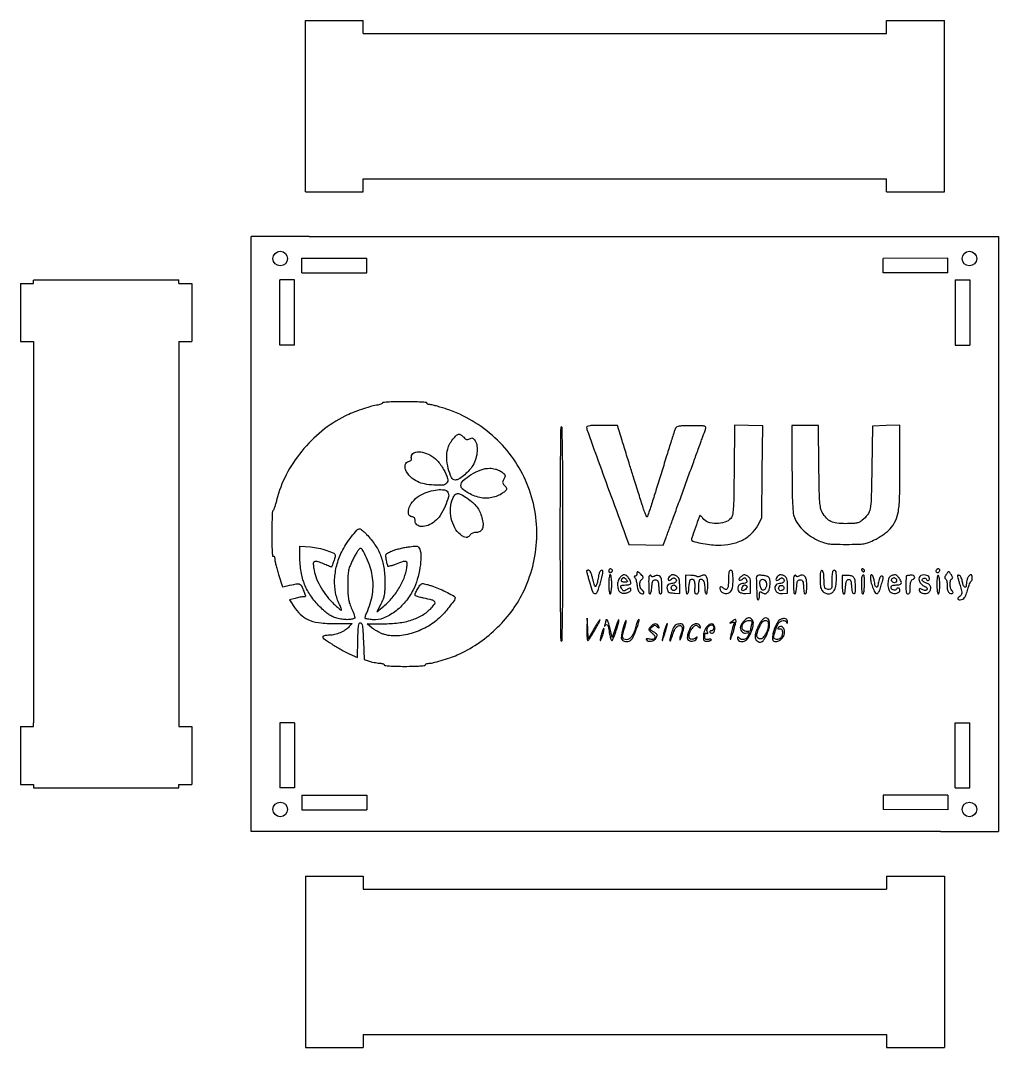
# Model space of a CAD drawing. Header units: millimetres. Extents: x 35 to 608, y -27 to 151.
# Drawn here: x 324.3 to 459.1, y -26.5 to 115 of the extents above; entities that cross this region are included whole.
import ezdxf

# ---------------------------------------------------------------- set-up
doc = ezdxf.new("R2010")
doc.units = ezdxf.units.MM
doc.header["$MEASUREMENT"] = 0

msp = doc.modelspace()

# ---------------------------------------------------------------- linework, layer by layer
for p, q in [((363.52, 91.39), (363.52, 114.99)), ((363.52, 114.99), (371.48, 114.99)), ((371.48, 113.19), (371.48, 114.99)), ((443.65, 113.19), (443.65, 114.99)), ((443.65, 114.99), (451.6, 114.99)), ((451.6, 91.39), (451.6, 114.99)), ((371.48, 113.19), (443.65, 113.19)), ((371.48, 93.19), (443.65, 93.19)), ((371.48, 91.39), (371.48, 93.19)), ((443.65, 91.39), (443.65, 93.19)), ((363.52, 91.39), (371.48, 91.39)), ((443.65, 91.39), (451.6, 91.39)), ((364.06, 85.24), (356.06, 85.24)), ((451.06, 85.24), (459.06, 85.24)), ((363.02, 80.24), (363.02, 82.24)), ((371.98, 80.24), (371.98, 82.24)), ((452.1, 82.23), (443.15, 82.21)), ((443.15, 80.24), (443.15, 82.21)), ((452.1, 80.24), (452.1, 82.23)), ((452.1, 80.24), (443.15, 80.24)), ((324.26, 78.74), (324.26, 70.78)), ((324.26, 78.74), (326.06, 78.74)), ((326.06, 79.24), (346.06, 79.24)), ((326.06, 78.74), (326.06, 79.23)), ((346.06, 78.74), (346.06, 79.24)), ((346.06, 78.74), (347.86, 78.74)), ((347.86, 78.74), (347.86, 70.78)), ((362.02, 79.24), (360.02, 79.24)), ((453.1, 79.24), (455.1, 79.24)), ((324.26, 70.78), (326.06, 70.78)), ((326.06, 70.78), (326.06, 70.28)), ((346.06, 70.78), (347.86, 70.78)), ((346.06, 70.78), (346.06, 70.28)), ((326.06, 70.28), (326.06, 18.2)), ((346.06, 70.28), (346.06, 18.2)), ((362.02, 70.28), (360.02, 70.28)), ((453.1, 70.28), (455.1, 70.28)), ((324.26, 17.7), (324.26, 9.74)), ((324.26, 17.7), (326.06, 17.7)), ((326.06, 17.7), (326.06, 18.2)), ((346.06, 18.2), (346.06, 17.7)), ((346.06, 17.7), (347.86, 17.7)), ((347.86, 17.7), (347.86, 9.74)), ((362.02, 18.2), (360.02, 18.2)), ((453.1, 18.2), (455.1, 18.2)), ((324.26, 9.74), (326.06, 9.74)), ((326.06, 9.74), (326.06, 9.24)), ((326.06, 9.24), (346.06, 9.24)), ((346.06, 9.74), (347.86, 9.74)), ((346.06, 9.24), (346.06, 9.74)), ((362.02, 9.24), (360.02, 9.24)), ((453.1, 9.24), (455.1, 9.24)), ((363.02, 8.24), (363.02, 6.24)), ((371.98, 8.24), (371.98, 6.24)), ((443.15, 8.24), (443.15, 6.26)), ((452.1, 8.24), (443.15, 8.24)), ((452.1, 8.24), (452.1, 6.24)), ((452.1, 6.24), (443.15, 6.26)), ((364.06, 3.24), (356.06, 3.24)), ((451.06, 3.24), (459.06, 3.24)), ((363.52, -2.92), (363.52, -26.52)), ((363.52, -2.92), (371.48, -2.92)), ((371.48, -2.92), (371.48, -4.72)), ((443.65, -2.92), (443.65, -4.72)), ((443.65, -2.92), (451.6, -2.92)), ((451.6, -2.92), (451.6, -26.52)), ((371.48, -4.72), (443.65, -4.72)), ((371.48, -24.72), (443.65, -24.72)), ((371.48, -24.72), (371.48, -26.52)), ((443.65, -24.72), (443.65, -26.52)), ((363.52, -26.52), (371.48, -26.52)), ((443.65, -26.52), (451.6, -26.52))]:
    msp.add_line(p, q)
for points in [[(356.06, 3.24), (356.06, 85.24)], [(364.06, 85.24), (451.06, 85.24)], [(459.06, 85.24), (459.06, 3.24)], [(363.02, 82.24), (371.98, 82.24)], [(363.02, 80.24), (371.98, 80.24)], [(360.02, 70.28), (360.02, 79.24)], [(362.02, 70.28), (362.02, 79.24)], [(453.1, 79.24), (453.1, 70.28)], [(455.1, 79.24), (455.1, 70.28)], [(360.02, 18.2), (360.02, 9.24)], [(362.02, 18.2), (362.02, 9.24)], [(453.1, 9.24), (453.1, 18.2)], [(455.1, 9.24), (455.1, 18.2)], [(363.02, 8.24), (371.98, 8.24)], [(363.02, 6.24), (371.98, 6.24)], [(451.06, 3.24), (364.06, 3.24)]]:
    msp.add_lwpolyline(points)
for points in [[(374.17, 62.29, -0.279376), (374.13, 62.21, -0.030599), (373.93, 62.13, -0.030351), (373.66, 62.05, -0.019699), (373.35, 61.98, 0.029724), (372.42, 61.78, 0.013552), (371.24, 61.4, 0.013455), (370.02, 60.95, 0.019545), (368.98, 60.48, 0.055258), (365.78, 58.41, 0.050675), (363.02, 55.64, 0.05106), (360.88, 52.4, 0.058157), (359.56, 48.92, -0.008344), (359.41, 48.37, -0.012494), (359.26, 47.89, -0.007451), (359.12, 47.51, -0.200629), (359.05, 47.43, 0.28103), (358.98, 47.34, 0.002328), (358.94, 46.45, 0.007315), (358.9, 45.42, 0.004537), (358.89, 44.21, 0.004378), (358.9, 42.84, 0.012424), (358.94, 41.89, 0.009849), (359, 41.23, 0.552085), (359.1, 41.18, -0.230221), (359.17, 41.19, -0.173499), (359.24, 41.13, -0.092597), (359.29, 41.01, -0.041197), (359.3, 40.84, 0.053702), (359.33, 40.56, 0.007731), (359.46, 40, 0.008698), (359.63, 39.35, 0.007337), (359.84, 38.66), (360.38, 36.96), (361.01, 37.1, -0.00544), (362.27, 37.35, -0.096695), (362.68, 37.35, -0.212764), (362.93, 37.17, -0.041775), (363.17, 36.67, 0.001033), (363.29, 36.35, 0.001309), (363.41, 36.07, 0.001028), (363.5, 35.83, 0.010695), (363.54, 35.73, -0.257317), (363.54, 35.67, -0.130532), (363.48, 35.62, -0.076733), (363.38, 35.59, -0.039666), (363.24, 35.58, 0.035225), (363.04, 35.56, 0.01039), (362.75, 35.51, 0.010375), (362.42, 35.44, 0.010988), (362.1, 35.36), (361.34, 35.15), (362.14, 33.97, 0.070585), (363.07, 32.95, 0.087205), (364.18, 32.31, 0.065076), (365.7, 31.98, 0.023147), (367.92, 31.89), (369.96, 31.91), (369.57, 31.48, -0.062677), (369.03, 31.02, -0.042089), (368.32, 30.63, -0.042066), (367.56, 30.37, -0.062271), (366.86, 30.28, 0.019201), (366.54, 30.27, 0.026067), (366.25, 30.23, 0.024958), (366.03, 30.18, 0.186201), (365.94, 30.11, 0.398088), (365.99, 29.87, 0.007108), (367.17, 29.08, 0.015947), (368.44, 28.3, 0.025091), (369.58, 27.73), (370.7, 27.24), (370.75, 29.62, -0.004417), (370.8, 30.9, -0.02729), (370.86, 31.55, -0.060055), (370.96, 31.9, -0.303882), (371.12, 32.01, -0.308982), (371.28, 31.9, -0.053317), (371.38, 31.52, -0.025522), (371.46, 30.82, -0.004222), (371.52, 29.47), (371.63, 26.93), (372.44, 26.69, 0.01464), (372.79, 26.59, 0.011544), (373.18, 26.51, 0.011712), (373.54, 26.45, 0.028145), (373.82, 26.43, -0.034509), (374.03, 26.4, -0.051874), (374.21, 26.35, -0.066698), (374.34, 26.29, -0.237091), (374.38, 26.21, 0.385003), (374.46, 26.12, 0.007361), (375.14, 26.06, 0.01242), (376.04, 26.01, 0.005407), (377.23, 26, 0.005407), (378.42, 26.01, 0.01242), (379.32, 26.06, 0.007361), (380, 26.12, 0.385003), (380.08, 26.21, -0.173966), (380.11, 26.28, -0.093354), (380.19, 26.35, -0.073647), (380.31, 26.39, -0.053911), (380.44, 26.41, 0.059153), (381.09, 26.49, 0.011758), (382.22, 26.79, 0.013101), (383.42, 27.17, 0.019363), (384.46, 27.58, 0.043916), (387.23, 29.1, 0.04202), (389.74, 31.1, 0.042284), (391.87, 33.48, 0.045821), (393.5, 36.12, 0.10619), (395.42, 43.62, 0.10853), (394.06, 51.19, 0.108431), (389.66, 57.5, 0.105828), (382.98, 61.45, 0.006441), (382.24, 61.68, 0.008041), (381.56, 61.88, 0.006679), (380.97, 62.03, 0.05973), (380.71, 62.06, -0.045601), (380.55, 62.08, -0.065514), (380.41, 62.12, -0.085531), (380.32, 62.19, -0.198951), (380.28, 62.27, 0.387276), (380.2, 62.36, 0.006567), (379.47, 62.41, 0.011649), (378.51, 62.46, 0.004994), (377.23, 62.47, 0.005451), (376.06, 62.46, 0.00907), (375.07, 62.42, 0.00327), (374.24, 62.36, 0.393522)], [(398.62, 44.24, 0.000916), (398.63, 37.77, 0.002532), (398.67, 33.21, 0.000359), (398.72, 29.56, 0.40976), (398.82, 29.47, 0.40976), (398.92, 29.56, 0.000359), (398.98, 33.21, 0.002532), (399.01, 37.77, 0.000916), (399.03, 44.24, 0.000916), (399.01, 50.71, 0.002532), (398.98, 55.26, 0.000359), (398.92, 58.91, 0.40976), (398.82, 59.01, 0.40976), (398.72, 58.91, 0.000359), (398.67, 55.26, 0.002532), (398.63, 50.71, 0.000916)], [(402.29, 58.94, 0.086499), (402.34, 58.63, 0.000203), (403.89, 54.32, 0.001347), (405.63, 49.53, 0.000892), (407.66, 44.03), (408.11, 42.81), (410.47, 42.75), (412.83, 42.7), (413.25, 43.77, 0.004467), (413.5, 44.45, 0.000459), (414.09, 46.06, 0.000572), (414.79, 47.97, 0.000457), (415.54, 50.04, -0.000191), (416.31, 52.15, -0.000211), (417.05, 54.19, -0.000196), (417.68, 55.93, -0.001085), (418.02, 56.87, 0.001205), (418.26, 57.52, 0.001519), (418.48, 58.12, 0.001205), (418.66, 58.62, 0.012152), (418.73, 58.84, 0.2843), (418.68, 59.01, 0.147671), (418.47, 59.12, 0.038882), (417.96, 59.16, 0.003935), (416.76, 59.16, 0.005742), (415.66, 59.15, 0.030805), (415.07, 59.09, 0.06178), (414.72, 58.99, 0.182288), (414.54, 58.82, 0.03616), (414.44, 58.57, 0.000428), (413.89, 56.84, 0.001292), (413.27, 54.85, 0.000843), (412.56, 52.54, -0.001923), (411.85, 50.25, -0.003177), (411.24, 48.33, -0.000426), (410.68, 46.63, -0.322765), (410.61, 46.58, -0.312797), (410.54, 46.63, -0.002516), (410.29, 47.28, -0.007776), (410.02, 48.05, -0.004782), (409.73, 48.97, 0.000327), (409.4, 50.02, 0.000231), (409.03, 51.2, 0.000234), (408.68, 52.33, 0.000494), (408.4, 53.2, -0.000849), (408.14, 54.05, -0.00045), (407.81, 55.11, -0.000448), (407.47, 56.19, -0.000696), (407.19, 57.12), (406.55, 59.21), (404.42, 59.21, 0.005515), (403.35, 59.2, 0.026302), (402.74, 59.15, 0.047667), (402.38, 59.07, 0.323923)], [(422.62, 53.03, -0.001254), (422.57, 49.24, -0.013229), (422.51, 47.7, -0.03182), (422.4, 46.85, -0.136126), (422.17, 46.39, -0.131533), (421.33, 45.85, -0.079668), (420.16, 45.67, -0.081952), (419.02, 45.87, -0.157905), (418.29, 46.42, 0.019271), (418.17, 46.58, 0.034202), (418.05, 46.7, 0.041468), (417.96, 46.78, 0.387813), (417.91, 46.77, 0.08212), (417.8, 46.56, 0.001009), (417.29, 45.14, 0.000971), (416.79, 43.7, 0.085773), (416.75, 43.48, 0.335993), (416.93, 43.24, 0.01418), (418.02, 42.98, 0.022598), (419.24, 42.78, 0.0301), (420.36, 42.71, 0.04658), (422.21, 42.88, 0.068005), (423.77, 43.4, 0.076409), (424.99, 44.26, 0.080843), (425.87, 45.42), (426.43, 46.48), (426.49, 52.82), (426.56, 59.16), (424.62, 59.19), (422.68, 59.23)], [(430.6, 53.38, 0.002675), (430.62, 50.74, 0.006437), (430.66, 48.79, 0.006484), (430.74, 47.36, 0.05724), (430.85, 46.73, 0.075977), (431.28, 45.82, 0.045115), (432.05, 44.87, 0.043007), (433.03, 44.03, 0.04792), (434.11, 43.4, 0.021666), (434.94, 43.06, 0.04916), (435.59, 42.9, 0.032257), (436.42, 42.83, 0.005116), (438.04, 42.81, 0.004854), (439.73, 42.83, 0.036276), (440.52, 42.9, 0.054606), (441.16, 43.08, 0.018704), (442.05, 43.47, 0.022447), (442.62, 43.79, 0.017018), (443.21, 44.18, 0.017301), (443.75, 44.58, 0.037913), (444.12, 44.94, 0.073402), (444.86, 46.05, 0.071436), (445.26, 47.34, 0.034302), (445.44, 49.36, 0.004805), (445.48, 53.55), (445.48, 59.22), (443.59, 59.17), (441.71, 59.11), (441.61, 53.3, -0.002421), (441.51, 49.12, -0.039149), (441.36, 47.72, -0.111815), (441.01, 46.89, -0.06889), (440.27, 46.13, -0.050935), (439.89, 45.88, -0.065073), (439.49, 45.74, -0.041446), (438.94, 45.68, -0.009334), (438.01, 45.66, -0.028292), (436.78, 45.73, -0.08376), (435.97, 45.96, -0.098736), (435.36, 46.43, -0.049396), (434.78, 47.21, -0.08086), (434.55, 47.81, -0.033812), (434.43, 48.67, -0.014173), (434.36, 50.14, -0.001533), (434.31, 53.56), (434.24, 59.21), (432.42, 59.21), (430.6, 59.21)], [(385.35, 57.56, 0.032812), (385.57, 57.35, 0.112687), (385.75, 57.26, 0.131668), (385.93, 57.27, 0.052161), (386.17, 57.36, -0.051885), (386.4, 57.46, -0.163997), (386.57, 57.45, -0.129386), (386.72, 57.34, -0.027486), (386.92, 57.07, -0.117235), (387.18, 56.36, -0.058503), (387.18, 55.39, -0.055199), (386.94, 54.37, -0.066328), (386.49, 53.49, -0.041614), (385.97, 52.87, -0.030816), (385.31, 52.26, -0.029066), (384.65, 51.8, -0.140659), (384.21, 51.67, -0.291829), (383.67, 52.02, -0.047114), (383.23, 53.25, -0.047342), (383.01, 54.72, -0.080299), (383.14, 55.95, -0.06233), (383.4, 56.6, -0.038958), (383.86, 57.29, -0.036874), (384.37, 57.84, -0.191175), (384.74, 57.99, -0.124254), (384.85, 57.96, -0.029019), (385.01, 57.86, -0.028175), (385.18, 57.72, -0.024399)], [(380.7, 55.13, -0.092214), (381.69, 54.37, -0.052518), (382.58, 53.14, -0.054215), (383.13, 51.9, -0.280055), (382.96, 51.21, -0.184216), (382.41, 50.96, -0.029512), (381.22, 50.97, -0.033208), (379.95, 51.13, -0.06374), (378.98, 51.46, -0.075911), (377.99, 52.14, -0.100594), (377.36, 53.03, -0.170548), (377.3, 53.79, -0.272744), (377.75, 54.24, 0.041781), (377.96, 54.31, 0.092619), (378.11, 54.41, 0.137165), (378.17, 54.52, 0.15359), (378.16, 54.65, -0.255944), (378.24, 55.19, -0.189367), (378.76, 55.52, -0.102721), (379.68, 55.5, -0.062239)], [(390.42, 52.9, -0.028806), (390.86, 52.59, -0.14374), (391.04, 52.35, -0.176869), (391.03, 52.08, -0.048798), (390.84, 51.69, 0.047107), (390.74, 51.48, 0.128089), (390.72, 51.31, 0.121635), (390.78, 51.16, 0.040426), (390.94, 50.97, -0.04651), (391.21, 50.65, -0.206005), (391.25, 50.42, -0.160156), (391.12, 50.19, -0.025914), (390.7, 49.86, -0.059877), (390.02, 49.49, -0.047708), (389.22, 49.25, -0.047197), (388.37, 49.17, -0.055124), (387.57, 49.26, -0.042629), (386.66, 49.55, -0.041461), (385.8, 49.99, -0.042767), (385.15, 50.47, -0.214087), (384.97, 50.88, -0.210689), (385.29, 51.6, -0.048134), (386.39, 52.43, -0.048464), (387.74, 53.08, -0.088376), (388.94, 53.3, -0.040005), (389.31, 53.27, -0.026907), (389.71, 53.18, -0.02704), (390.1, 53.05, -0.043369)], [(383.15, 50.02, -0.209701), (383.25, 49.34, -0.034705), (382.79, 48.07, -0.038008), (382.12, 46.8, -0.085283), (381.39, 45.99, -0.06563), (380.45, 45.43, -0.107749), (379.54, 45.26, -0.172202), (378.91, 45.5, -0.219348), (378.65, 46.06, 0.056538), (378.63, 46.29, 0.117065), (378.55, 46.45, 0.121505), (378.41, 46.56, 0.06359), (378.2, 46.62, -0.322731), (377.75, 47.04, -0.145888), (377.84, 47.89, -0.088711), (378.5, 48.9, -0.086887), (379.47, 49.63, -0.042162), (380.6, 50.1, -0.049784), (381.74, 50.33, -0.057786), (382.68, 50.32, -0.226393)], [(385.78, 49.2, -0.02789), (386.59, 48.58, -0.049505), (387.16, 47.96, -0.054794), (387.57, 47.3, -0.044108), (387.86, 46.51, -0.045122), (388.01, 45.63, -0.108835), (387.92, 44.98, -0.165547), (387.6, 44.59, -0.147694), (387.1, 44.45, 0.049464), (386.84, 44.43, 0.054072), (386.59, 44.36, 0.058373), (386.38, 44.25, 0.08181), (386.23, 44.1, -0.083336), (385.96, 43.83, -0.165875), (385.68, 43.75, -0.121469), (385.34, 43.85, -0.035464), (384.89, 44.15, -0.105018), (384.12, 45.08, -0.069544), (383.64, 46.39, -0.06735), (383.54, 47.83, -0.083896), (383.84, 49.13, -0.075044), (384.14, 49.63, -0.212986), (384.5, 49.81, -0.135496), (384.99, 49.69, -0.025528)], [(371.97, 44.18, -0.042531), (373.12, 42.76, -0.055909), (373.89, 41.27, -0.054556), (374.33, 39.63, -0.037938), (374.48, 37.71, -0.007987), (374.46, 36.51, -0.036294), (374.39, 35.82, -0.050125), (374.23, 35.26, -0.025305), (373.92, 34.59), (373.36, 33.51), (374.17, 34.15, 0.046398), (375.37, 35.29, 0.041429), (376.38, 36.68, 0.04261), (377.13, 38.16, 0.058648), (377.51, 39.6, 0.03994), (377.55, 40.23, 0.324333), (377.39, 40.44, 0.159912), (377.02, 40.44, 0.010751), (376.02, 40.07, -0.014693), (375.62, 39.92, -0.023108), (375.28, 39.83, -0.019339), (375, 39.77, -0.299544), (374.91, 39.81, -0.067731), (374.87, 39.91, -0.007753), (374.81, 40.14, -0.009244), (374.74, 40.42, -0.007408), (374.68, 40.72, -0.025262), (374.61, 41.21, -0.165829), (374.67, 41.44, -0.13241), (374.86, 41.61, -0.014005), (375.42, 41.88, -0.029145), (375.86, 42.04, -0.012713), (376.46, 42.21, -0.012531), (377.11, 42.36, -0.016335), (377.7, 42.46, -0.005805), (378.6, 42.57, -0.075088), (378.93, 42.55, -0.185001), (379.13, 42.43, -0.071412), (379.28, 42.15, -0.096983), (379.46, 41.12, -0.034148), (379.32, 39.61, -0.033319), (378.95, 37.99, -0.040484), (378.38, 36.53, -0.061402), (377.3, 34.89, -0.058912), (375.85, 33.52, -0.063992), (374.26, 32.64, -0.115711), (372.8, 32.42, -0.010011), (372.44, 32.46, -0.013841), (372.12, 32.51, -0.010375), (371.86, 32.56, -0.142755), (371.78, 32.6, -0.23913), (371.76, 32.68, -0.02484), (371.8, 32.88, -0.026567), (371.87, 33.12, -0.018104), (371.98, 33.38, 0.033428), (372.47, 34.67, 0.037492), (372.77, 35.96, 0.038526), (372.86, 37.25, 0.039506), (372.75, 38.53, 0.042069), (372.47, 39.65, 0.024222), (371.95, 40.95, 0.015504), (371.37, 42.12, 0.354904), (371.05, 42.25, 0.169828), (370.92, 42.16, 0.010991), (370.67, 41.79, 0.015027), (370.39, 41.32, 0.010579), (370.1, 40.77, 0.015426), (369.68, 39.87, 0.051953), (369.49, 39.25, 0.041914), (369.4, 38.54, 0.007566), (369.38, 37.21, 0.007813), (369.4, 35.97, 0.03312), (369.48, 35.23, 0.044936), (369.63, 34.62, 0.0237), (369.93, 33.9, -0.013087), (370.13, 33.45, -0.021018), (370.27, 33.05, -0.016307), (370.36, 32.73, -0.324123), (370.32, 32.64, -0.09726), (369.9, 32.48, -0.041823), (369.3, 32.43, -0.037689), (368.6, 32.48, -0.03229), (367.87, 32.64, -0.033519), (367.26, 32.86, -0.043569), (366.74, 33.15, -0.035431), (366.2, 33.57, -0.013998), (365.52, 34.22, -0.043991), (364.27, 35.71, -0.056533), (363.42, 37.28, -0.055256), (362.94, 39.03, -0.039487), (362.77, 41.06), (362.76, 42.56), (364.25, 42.45, -0.03572), (365.33, 42.29, -0.027689), (366.48, 41.97, -0.020801), (367.46, 41.59, -0.298024), (367.65, 41.29, -0.074475), (367.63, 41.11, -0.003127), (367.43, 40.48, -0.002918), (367.22, 39.85, -0.081756), (367.14, 39.7, -0.327233), (367.1, 39.69, -0.0043), (366.85, 39.78, -0.010321), (366.55, 39.9, -0.006352), (366.21, 40.05, 0.014115), (365.83, 40.21, 0.014705), (365.46, 40.34, 0.014527), (365.13, 40.43, 0.0603), (364.93, 40.46, 0.107897), (364.73, 40.42, 0.227216), (364.63, 40.3, 0.088324), (364.61, 40.06, 0.009789), (364.67, 39.5, 0.057735), (364.95, 38.38, 0.033864), (365.53, 37.12, 0.032754), (366.31, 35.89, 0.038927), (367.2, 34.85, 0.006595), (367.64, 34.42, 0.009887), (368.03, 34.07, 0.005268), (368.37, 33.78, 0.176396), (368.46, 33.74, 0.462114), (368.5, 33.79, 0.031777), (368.46, 33.97, 0.027869), (368.37, 34.23, 0.015053), (368.23, 34.53, -0.06901), (367.69, 36.15, -0.056546), (367.56, 37.98, -0.05333), (367.85, 39.89, -0.048116), (368.54, 41.78, -0.031572), (369.12, 42.81, -0.02371), (369.88, 43.87, -0.017603), (370.64, 44.77, -0.211), (371.04, 44.95, -0.160418), (371.15, 44.91, -0.013612), (371.39, 44.72, -0.016952), (371.67, 44.48, -0.012297)], [(402.29, 39.12, 0.064658), (402.3, 39.04, 0.001214), (402.42, 38.59, 0.002946), (402.56, 38.08, 0.001965), (402.73, 37.49, 0.018877), (403.14, 36.24, 0.34567), (403.48, 36.03, 0.287402), (403.81, 36.3, 0.015416), (404.24, 37.67, 0.006823), (404.45, 38.46, 0.03358), (404.53, 38.91, 0.076577), (404.52, 39.16, 0.357819), (404.41, 39.24, 0.194449), (404.22, 39.17, 0.103126), (404.08, 38.96, 0.04574), (403.95, 38.55, 0.008325), (403.8, 37.77, -0.017707), (403.74, 37.47, -0.027437), (403.66, 37.23, -0.025934), (403.58, 37.04, -0.285157), (403.52, 37, -0.30254), (403.45, 37.05, -0.013315), (403.34, 37.33, -0.018724), (403.23, 37.69, -0.011838), (403.12, 38.12, 0.017659), (402.99, 38.6, 0.039909), (402.86, 38.95, 0.055539), (402.72, 39.18, 0.228488), (402.58, 39.24, 0.039163), (402.47, 39.24, 0.058305), (402.37, 39.21, 0.076668), (402.31, 39.17, 0.222358)], [(405.34, 39.15, 0.094172), (405.36, 39.04, 0.165347), (405.43, 38.96, 0.151817), (405.52, 38.94, 0.076022), (405.65, 38.97, 0.064087), (405.75, 39.02, 0.094924), (405.83, 39.1, 0.122111), (405.86, 39.19, 0.160704), (405.84, 39.27, 0.117169), (405.69, 39.41, 0.198008), (405.52, 39.44, 0.21), (405.39, 39.34, 0.128597)], [(405.34, 37.31, 0.013867), (405.36, 36.79, 0.024301), (405.4, 36.37, 0.022017), (405.46, 36.05, 0.345347), (405.55, 35.98, 0.345347), (405.63, 36.05, 0.022017), (405.69, 36.37, 0.024301), (405.74, 36.79, 0.013867), (405.75, 37.31, 0.013867), (405.74, 37.83, 0.024301), (405.69, 38.25, 0.022017), (405.63, 38.57, 0.345347), (405.55, 38.63, 0.345347), (405.46, 38.57, 0.022017), (405.4, 38.25, 0.024301), (405.36, 37.83, 0.013867)], [(406.9, 38.26, 0.118057), (406.63, 37.77, 0.078041), (406.56, 37.12, 0.083142), (406.69, 36.52, 0.177215), (407, 36.17, 0.121449), (407.39, 36.07, 0.074466), (407.87, 36.14, 0.083054), (408.27, 36.33, 0.242067), (408.4, 36.59, 0.117343), (408.36, 36.74, 0.303458), (408.28, 36.79, 0.106636), (408.11, 36.74, 0.013734), (407.78, 36.54, -0.028998), (407.55, 36.42, -0.131449), (407.41, 36.4, -0.172544), (407.29, 36.45, -0.059282), (407.17, 36.6, -0.041614), (407, 36.92, -0.281586), (407.03, 37.09, -0.198611), (407.21, 37.19, -0.022213), (407.69, 37.21, 0.051338), (408.16, 37.26, 0.249838), (408.37, 37.43, 0.213715), (408.36, 37.71, 0.038805), (408.08, 38.18, 0.062217), (407.79, 38.5, 0.16223), (407.51, 38.61, 0.16369), (407.22, 38.54, 0.063623)], [(407.79, 37.92, -0.036732), (407.91, 37.75, -0.330631), (407.9, 37.67, -0.196494), (407.8, 37.62, -0.015828), (407.51, 37.61, -0.030306), (407.27, 37.63, -0.130387), (407.13, 37.68, -0.223368), (407.08, 37.78, -0.104971), (407.1, 37.92, -0.041764), (407.16, 38.04, -0.04955), (407.23, 38.14, -0.056875), (407.31, 38.2, -0.154241), (407.38, 38.23, -0.127224), (407.45, 38.21, -0.033421), (407.56, 38.14, -0.031713), (407.68, 38.04, -0.02787)], [(409.21, 38.74, -0.073201), (409.2, 38.62, -0.087756), (409.15, 38.52, -0.100549), (409.07, 38.45, -0.132654), (408.98, 38.43, 0.085715), (408.89, 38.41, 0.30109), (408.86, 38.37, 0.160893), (408.88, 38.29, 0.028399), (408.97, 38.17, -0.085249), (409.06, 38.02, -0.023016), (409.14, 37.76, -0.022607), (409.21, 37.45, -0.021698), (409.25, 37.12, 0.033875), (409.3, 36.79, 0.042447), (409.39, 36.49, 0.04834), (409.52, 36.26, 0.107824), (409.66, 36.11, 0.091258), (409.96, 36, 0.270842), (410.16, 36.07, 0.320446), (410.18, 36.26, 0.102174), (409.98, 36.48, -0.136218), (409.73, 36.79, -0.089205), (409.63, 37.24, -0.089841), (409.69, 37.69, -0.141349), (409.91, 38.01, 0.05854), (410.05, 38.16, 0.203482), (410.08, 38.28, 0.135748), (410.02, 38.42, 0.021734), (409.81, 38.65, 0.014306), (409.5, 38.94, 0.146429), (409.33, 39.02, 0.381064), (409.24, 38.96, 0.065365)], [(410.99, 38.51, 0.1907), (410.85, 38.19, 0.01227), (410.85, 37.16, 0.009753), (410.89, 36.13, 0.397778), (411.04, 35.98, 0.307836), (411.11, 36.04, 0.029747), (411.19, 36.27, 0.029682), (411.25, 36.58, 0.01864), (411.29, 36.95, -0.014124), (411.34, 37.48, -0.082986), (411.42, 37.74, -0.169593), (411.55, 37.87, -0.112234), (411.76, 37.92, -0.112234), (411.97, 37.87, -0.169593), (412.1, 37.74, -0.082986), (412.18, 37.48, -0.014124), (412.23, 36.95, 0.018482), (412.31, 36.12, 0.455975), (412.48, 36.01, 0.316243), (412.65, 36.21, 0.016798), (412.68, 37.08, 0.034421), (412.62, 37.89, 0.122986), (412.43, 38.37, 0.226219), (412.11, 38.54, 0.137145), (411.69, 38.45, -0.028791), (411.5, 38.36, -0.0936), (411.36, 38.33, -0.164596), (411.27, 38.36, -0.150998), (411.21, 38.44, 0.089472), (411.17, 38.51, 0.151053), (411.12, 38.55, 0.163079), (411.05, 38.55, 0.10822)], [(413.69, 38.32, 0.072841), (413.53, 38.06, 0.312936), (413.57, 37.89, 0.30104), (413.74, 37.86, 0.070774), (414, 38.03, -0.044611), (414.16, 38.13, -0.107293), (414.3, 38.18, -0.132415), (414.42, 38.16, -0.086631), (414.54, 38.07, -0.155507), (414.66, 37.84, -0.214504), (414.6, 37.63, -0.149057), (414.37, 37.47, -0.075652), (414.01, 37.41, 0.108592), (413.68, 37.34, 0.141982), (413.45, 37.14, 0.137352), (413.36, 36.84, 0.098916), (413.42, 36.49, 0.049179), (413.52, 36.29, 0.160387), (413.64, 36.19, 0.067881), (413.84, 36.15, 0.00417), (414.46, 36.09), (415.12, 36.03), (415.12, 37.12, 0.015147), (415.1, 37.69, 0.05848), (415.04, 38.03, 0.096779), (414.92, 38.26, 0.100144), (414.73, 38.42, 0.032856), (414.37, 38.58, 0.114464), (414.12, 38.62, 0.138733), (413.91, 38.53, 0.057766)], [(415.94, 37.28, 0.014332), (415.95, 36.77, 0.02479), (416, 36.36, 0.022655), (416.06, 36.05, 0.343567), (416.14, 35.98, 0.234926), (416.22, 36.02, 0.065724), (416.29, 36.15, 0.05145), (416.34, 36.33, 0.034456), (416.37, 36.54, -0.006194), (416.38, 36.77, -0.006439), (416.4, 37, -0.006226), (416.42, 37.2, -0.027739), (416.44, 37.31, 0.009836), (416.46, 37.41, 0.004906), (416.48, 37.53, 0.004868), (416.5, 37.65, 0.007148), (416.52, 37.77, -0.113082), (416.55, 37.86, -0.088095), (416.63, 37.95, -0.082172), (416.73, 38, -0.080097), (416.85, 38.02, -0.2566), (417.04, 37.92, -0.092771), (417.15, 37.63, -0.05167), (417.2, 37.15, -0.017596), (417.17, 36.44, 0.051244), (417.17, 36.25, 0.107713), (417.22, 36.1, 0.139766), (417.32, 36.02, 0.116058), (417.45, 35.98, 0.184177), (417.6, 36.04, 0.135244), (417.7, 36.2, 0.062633), (417.76, 36.49, 0.013583), (417.77, 37, -0.014905), (417.78, 37.48, -0.053074), (417.83, 37.79, -0.10265), (417.92, 37.96, -0.226224), (418.05, 38.02, -0.187493), (418.28, 37.93, -0.113559), (418.45, 37.69, -0.068393), (418.55, 37.27, -0.026002), (418.58, 36.68, 0.027684), (418.6, 36.41, 0.043503), (418.64, 36.19, 0.053878), (418.71, 36.03, 0.274306), (418.79, 35.98, 0.338227), (418.87, 36.05, 0.024533), (418.93, 36.34, 0.026239), (418.98, 36.72, 0.015791), (418.99, 37.19, 0.030102), (418.94, 38.01, 0.140246), (418.76, 38.44, 0.249885), (418.45, 38.57, 0.101595), (417.99, 38.44, -0.042647), (417.84, 38.37, -0.05246), (417.69, 38.34, -0.061492), (417.56, 38.34, -0.164203), (417.48, 38.38, 0.128232), (417.39, 38.44, 0.020776), (417.18, 38.49, 0.021756), (416.92, 38.52, 0.017612), (416.64, 38.54), (415.94, 38.57)], [(421.84, 37.92, -0.0194), (421.81, 37.06, -0.136049), (421.67, 36.66, -0.353341), (421.43, 36.6, -0.095068), (421.07, 36.84, 0.119581), (420.85, 36.97, 0.31131), (420.69, 36.92, 0.224341), (420.64, 36.71, 0.087735), (420.75, 36.43, 0.116101), (421.03, 36.16, 0.112333), (421.4, 36.04, 0.111085), (421.79, 36.08, 0.111462), (422.12, 36.29, 0.162863), (422.4, 36.84, 0.032764), (422.48, 37.94, 0.030184), (422.42, 39, 0.381751), (422.15, 39.24, 0.232029), (422, 39.17, 0.108427), (421.91, 38.97, 0.047315), (421.86, 38.6, 0.00942)], [(423.56, 38.34, 0.040505), (423.42, 38.22, 0.065472), (423.33, 38.1, 0.093241), (423.29, 37.99, 0.236646), (423.32, 37.91, 0.183231), (423.4, 37.87, 0.078836), (423.52, 37.88, 0.062992), (423.65, 37.94, 0.046762), (423.79, 38.03, -0.028363), (423.97, 38.16, -0.152058), (424.09, 38.2, -0.197652), (424.19, 38.15, -0.053143), (424.29, 38.02, -0.091908), (424.39, 37.76, -0.224879), (424.34, 37.57, -0.168712), (424.14, 37.45, -0.051149), (423.78, 37.41, 0.146962), (423.43, 37.3, 0.138145), (423.18, 37.02, 0.138008), (423.12, 36.64, 0.146582), (423.26, 36.3, 0.112847), (423.4, 36.2, 0.040401), (423.63, 36.11, 0.037584), (423.91, 36.06, 0.036302), (424.2, 36.05), (424.9, 36.07), (424.9, 37.14, 0.015585), (424.88, 37.69, 0.058936), (424.82, 38.04, 0.096531), (424.7, 38.26, 0.099492), (424.51, 38.42, 0.014238), (424.18, 38.58, 0.130004), (424.03, 38.61, 0.125033), (423.88, 38.56, 0.012789)], [(425.8, 38.45, 0.202648), (425.68, 38.15, 0.005472), (425.72, 36.74, 0.004185), (425.78, 35.3, 0.398776), (425.92, 35.17, 0.255381), (426, 35.21, 0.062517), (426.06, 35.35, 0.04874), (426.11, 35.55, 0.031535), (426.12, 35.78, -0.013282), (426.13, 36.15, -0.199927), (426.19, 36.26, -0.302787), (426.29, 36.27, -0.027649), (426.53, 36.14, 0.037981), (426.75, 36.03, 0.123493), (426.91, 36, 0.13087), (427.06, 36.05, 0.044978), (427.24, 36.2, 0.133822), (427.47, 36.61, 0.048525), (427.58, 37.26, 0.048237), (427.55, 37.91, 0.16444), (427.37, 38.28, 0.14052), (427.1, 38.43, 0.030966), (426.57, 38.52, 0.028928), (426.04, 38.55, 0.195658)], [(428.56, 38.32, 0.072841), (428.4, 38.06, 0.312936), (428.44, 37.89, 0.30104), (428.61, 37.86, 0.070774), (428.88, 38.03, -0.044611), (429.04, 38.13, -0.107293), (429.17, 38.18, -0.132415), (429.3, 38.16, -0.086631), (429.41, 38.07, -0.155507), (429.53, 37.84, -0.214504), (429.47, 37.63, -0.149057), (429.24, 37.47, -0.075652), (428.88, 37.41, 0.116766), (428.53, 37.33, 0.15887), (428.31, 37.1, 0.147049), (428.24, 36.77, 0.096047), (428.36, 36.4, 0.093138), (428.49, 36.23, 0.085394), (428.68, 36.12, 0.06666), (428.94, 36.06, 0.032327), (429.28, 36.05), (429.99, 36.07), (429.99, 37.14, 0.015585), (429.98, 37.69, 0.058936), (429.91, 38.04, 0.096531), (429.79, 38.26, 0.099492), (429.6, 38.42, 0.032856), (429.24, 38.58, 0.114464), (429, 38.62, 0.138733), (428.79, 38.53, 0.057766)], [(430.96, 38.51, 0.1907), (430.82, 38.19, 0.01227), (430.81, 37.16, 0.009753), (430.85, 36.13, 0.397778), (431, 35.98, 0.307836), (431.08, 36.04, 0.029747), (431.15, 36.27, 0.029682), (431.22, 36.58, 0.01864), (431.26, 36.95, -0.014124), (431.3, 37.48, -0.082986), (431.38, 37.74, -0.169593), (431.51, 37.87, -0.112234), (431.72, 37.92, -0.112234), (431.94, 37.87, -0.169593), (432.07, 37.74, -0.082986), (432.15, 37.48, -0.014124), (432.19, 36.95, 0.018482), (432.28, 36.12, 0.455975), (432.45, 36.01, 0.316243), (432.61, 36.21, 0.016798), (432.64, 37.08, 0.038035), (432.58, 37.9, 0.120458), (432.37, 38.4, 0.224746), (432.04, 38.58, 0.154504), (431.62, 38.48, -0.032935), (431.45, 38.38, -0.092378), (431.32, 38.35, -0.159748), (431.23, 38.38, -0.169984), (431.17, 38.45, 0.092551), (431.14, 38.52, 0.153494), (431.08, 38.55, 0.161226), (431.02, 38.55, 0.104546)], [(434.48, 37.97, 0.013251), (434.49, 37.3, 0.042397), (434.55, 36.86, 0.064841), (434.67, 36.56, 0.088667), (434.85, 36.32, 0.087841), (435.25, 36.07, 0.115381), (435.68, 36, 0.120514), (436.08, 36.13, 0.101761), (436.4, 36.44, 0.115173), (436.65, 37.07, 0.037073), (436.73, 38.07, 0.033591), (436.67, 39.02, 0.376573), (436.41, 39.24, 0.232029), (436.26, 39.17, 0.108427), (436.17, 38.97, 0.047315), (436.12, 38.6, 0.00942), (436.11, 37.92, -0.006367), (436.09, 37.08, -0.085635), (436.03, 36.78, -0.226921), (435.89, 36.64, -0.077921), (435.6, 36.6, -0.106372), (435.28, 36.66, -0.214734), (435.12, 36.85, -0.064419), (435.04, 37.27, -0.004111), (435, 38.51, 0.039664), (434.98, 38.75, 0.048472), (434.91, 38.96, 0.055953), (434.83, 39.12, 0.162831), (434.73, 39.19, 0.33807), (434.61, 39.15, 0.096281), (434.53, 38.96, 0.041541), (434.49, 38.59, 0.00974)], [(437.53, 37.26, 0.0153), (437.56, 36.3, 0.230814), (437.72, 36.01, 0.556442), (437.89, 36.09, 0.019447), (437.98, 36.95, -0.018027), (438.03, 37.42, -0.059952), (438.1, 37.72, -0.102538), (438.22, 37.89, -0.150796), (438.39, 37.98, -0.155914), (438.56, 37.96, -0.180463), (438.67, 37.84, -0.076799), (438.75, 37.59, -0.013528), (438.79, 37.08, 0.027241), (438.89, 36.25, 0.293894), (439.11, 36.02, 0.45317), (439.31, 36.15, 0.031427), (439.36, 36.94, 0.02898), (439.31, 37.76, 0.122804), (439.14, 38.21, 0.171475), (438.81, 38.45, 0.071039), (438.25, 38.53), (437.53, 38.53)], [(440.32, 38.5, 0.193173), (440.18, 38.18, 0.012283), (440.18, 37.16, 0.009829), (440.23, 36.13, 0.394915), (440.38, 35.98, 0.345347), (440.46, 36.05, 0.022017), (440.53, 36.37, 0.024301), (440.57, 36.79, 0.013867), (440.59, 37.31, 0.003511), (440.58, 38.19, 0.052715), (440.54, 38.5, 0.372822), (440.45, 38.56, 0.177851)], [(440.21, 39.25, 0.104687), (440.3, 39.1, 0.167686), (440.43, 39.03, 0.239194), (440.54, 39.07, 0.175736), (440.6, 39.19, 0.149613), (440.59, 39.25, 0.073742), (440.54, 39.32, 0.062883), (440.47, 39.38, 0.053161), (440.37, 39.42, 0.089632), (440.29, 39.43, 0.189618), (440.22, 39.4, 0.189618), (440.2, 39.34, 0.089632)], [(441.41, 38.28, 0.059888), (441.48, 37.66, 0.028372), (441.72, 36.9, 0.021938), (442.02, 36.21, 0.235895), (442.26, 36.03, 0.205429), (442.4, 36.06, 0.090444), (442.54, 36.2, 0.056354), (442.68, 36.46, 0.022332), (442.81, 36.84, -0.000004), (442.91, 37.2, -0.000004), (443.01, 37.56, -0.000004), (443.1, 37.88, -0.000017), (443.16, 38.07, 0.062276), (443.18, 38.22, 0.135857), (443.16, 38.34, 0.164291), (443.08, 38.4, 0.103054), (442.96, 38.43, 0.189917), (442.82, 38.38, 0.08172), (442.7, 38.22, 0.055735), (442.6, 37.96, 0.025965), (442.52, 37.61, -0.024344), (442.39, 37.01, -0.433067), (442.23, 36.93, -0.259951), (442.07, 37.1, -0.016571), (441.94, 37.81, 0.04106), (441.81, 38.32, 0.133459), (441.62, 38.61, 0.499242), (441.47, 38.58, 0.111633)], [(444.2, 38.41, 0.200486), (443.9, 38.02, 0.06967), (443.82, 37.29, 0.069512), (443.94, 36.57, 0.196341), (444.26, 36.18, 0.095271), (444.65, 36.06, 0.093193), (445.06, 36.09, 0.11559), (445.36, 36.26, 0.21582), (445.48, 36.51, 0.132349), (445.43, 36.7, 0.216856), (445.29, 36.79, 0.193814), (445.12, 36.76, 0.110882), (444.97, 36.6, -0.229753), (444.8, 36.49, -0.133563), (444.55, 36.53, -0.118429), (444.33, 36.7, -0.172186), (444.25, 36.92, -0.188537), (444.3, 37.05, -0.11212), (444.43, 37.14, -0.06822), (444.65, 37.19, -0.026588), (444.97, 37.21, 0.051338), (445.45, 37.26, 0.249838), (445.65, 37.43, 0.213715), (445.64, 37.71, 0.038805), (445.36, 38.18, 0.053732), (445.11, 38.47, 0.137617), (444.86, 38.6, 0.133213), (444.57, 38.58, 0.048966)], [(444.98, 38, -0.087931), (445.02, 37.91, -0.076196), (445.02, 37.8, -0.077143), (445, 37.69, -0.094276), (444.94, 37.61, -0.210212), (444.73, 37.52, -0.136073), (444.48, 37.61, -0.148231), (444.33, 37.8, -0.242435), (444.34, 38, -0.095113), (444.49, 38.16, -0.158818), (444.66, 38.22, -0.160437), (444.83, 38.16, -0.097506)], [(446.38, 38.45, 0.176644), (446.34, 38.37, 0.005398), (446.32, 38.04, 0.010027), (446.3, 37.63, 0.006696), (446.29, 37.17, 0.011076), (446.3, 36.57, 0.051894), (446.36, 36.23, 0.115102), (446.45, 36.05, 0.218563), (446.6, 35.98, 0.189386), (446.74, 36.04, 0.126277), (446.83, 36.19, 0.063524), (446.89, 36.46, 0.01648), (446.9, 36.91, -0.02066), (446.92, 37.33, -0.050807), (446.98, 37.64, -0.075496), (447.07, 37.84, -0.155561), (447.21, 37.95, 0.118662), (447.46, 38.12, 0.276023), (447.5, 38.34, 0.228134), (447.33, 38.51, 0.096324), (446.99, 38.56, 0.014036), (446.78, 38.54, 0.018221), (446.59, 38.51, 0.01607), (446.44, 38.48, 0.13426)], [(448.38, 38.5, 0.218455), (448.14, 38.25, 0.148844), (448.13, 37.85, 0.110832), (448.36, 37.41, 0.097292), (448.76, 37.09, -0.024753), (449.03, 36.94, -0.079381), (449.19, 36.8, -0.160343), (449.23, 36.67, -0.209781), (449.19, 36.56, -0.109462), (449.07, 36.48, -0.097275), (448.93, 36.46, -0.075221), (448.76, 36.5, -0.038139), (448.55, 36.58, 0.01955), (448.33, 36.7, 0.149966), (448.21, 36.71, 0.284985), (448.15, 36.65, 0.069631), (448.12, 36.51, 0.244992), (448.26, 36.24, 0.094547), (448.64, 36.07, 0.084581), (449.1, 36.04, 0.148041), (449.45, 36.19, 0.114892), (449.71, 36.53, 0.165582), (449.74, 36.9, 0.15184), (449.54, 37.23, 0.093081), (449.14, 37.47, -0.019699), (448.91, 37.57, -0.028475), (448.71, 37.68, -0.027753), (448.57, 37.78, -0.230517), (448.53, 37.85, -0.18905), (448.6, 38.02, -0.118577), (448.78, 38.15, -0.141268), (448.98, 38.16, -0.265754), (449.1, 38.06, 0.119696), (449.21, 37.88, 0.220801), (449.37, 37.83, 0.240917), (449.5, 37.91, 0.132879), (449.55, 38.1, 0.187749), (449.45, 38.36, 0.126241), (449.18, 38.54, 0.098662), (448.79, 38.59, 0.079237)], [(450.48, 39.26, 0.195483), (450.45, 39.1, 0.177971), (450.54, 38.96, 0.173509), (450.7, 38.91, 0.18866), (450.85, 38.98, 0.094258), (450.95, 39.13, 0.135693), (450.97, 39.29, 0.182678), (450.91, 39.4, 0.181466), (450.79, 39.45, 0.08447), (450.7, 39.43, 0.05343), (450.62, 39.39, 0.051896), (450.54, 39.33, 0.064898)], [(450.57, 37.32, 0.013703), (450.58, 36.8, 0.024127), (450.63, 36.37, 0.021789), (450.69, 36.05, 0.345981), (450.77, 35.98, 0.338832), (450.85, 36.05, 0.024323), (450.92, 36.34, 0.026076), (450.96, 36.73, 0.015621), (450.98, 37.2, 0.015685), (450.96, 37.67, 0.022144), (450.92, 38.09, 0.019282), (450.85, 38.42, 0.199798), (450.77, 38.53, 0.469367), (450.69, 38.5, 0.050604), (450.62, 38.27, 0.030582), (450.58, 37.88, 0.011118)], [(451.81, 38.59, 0.025037), (451.69, 38.38, 0.091573), (451.65, 38.23, 0.177293), (451.68, 38.13, 0.161383), (451.76, 38.07, -0.218882), (451.85, 37.98, -0.037353), (451.93, 37.75, -0.034769), (451.98, 37.45, -0.024692), (452, 37.11, 0.021749), (452.01, 36.69, 0.058594), (452.07, 36.41, 0.089039), (452.18, 36.22, 0.132791), (452.33, 36.1, 0.060693), (452.61, 36.03, 0.239062), (452.77, 36.09, 0.313287), (452.79, 36.24, 0.081955), (452.64, 36.44, -0.148047), (452.47, 36.77, -0.047935), (452.41, 37.33, -0.047161), (452.46, 37.86, -0.27311), (452.63, 38.07, 0.161383), (452.72, 38.13, 0.177293), (452.75, 38.23, 0.091573), (452.7, 38.38, 0.025037), (452.59, 38.59, 0.015776), (452.47, 38.76, 0.022218), (452.36, 38.91, 0.019417), (452.26, 39.02, 0.198272), (452.2, 39.04, 0.198272), (452.14, 39.02, 0.019417), (452.04, 38.91, 0.022218), (451.93, 38.76, 0.015776)], [(453.42, 38.49, 0.059943), (453.43, 38.39, 0.002044), (453.52, 38.04, 0.003819), (453.63, 37.62, 0.002653), (453.76, 37.14, -0.006536), (453.96, 36.4, -0.061931), (454, 36.07, -0.146078), (453.94, 35.87, -0.090046), (453.76, 35.68, 0.033101), (453.5, 35.46, 0.22614), (453.44, 35.3, 0.328894), (453.53, 35.2, 0.054371), (453.8, 35.17, 0.117834), (454.14, 35.25, 0.123078), (454.39, 35.47, 0.069939), (454.61, 35.9, 0.017052), (454.84, 36.65, -0.012986), (454.96, 37.03, -0.017352), (455.08, 37.37, -0.014631), (455.2, 37.64, -0.144259), (455.28, 37.73, 0.193149), (455.42, 37.91, 0.069391), (455.45, 38.24, 0.077353), (455.4, 38.53, 0.320025), (455.26, 38.63, 0.223315), (455.06, 38.54, 0.05383), (454.85, 38.23, 0.051285), (454.7, 37.82, 0.068076), (454.64, 37.44, -0.061687), (454.59, 37.01, -0.42609), (454.43, 36.92, -0.242556), (454.24, 37.1, -0.043421), (454.11, 37.59, 0.029406), (454.04, 37.91, 0.036105), (453.94, 38.2, 0.039088), (453.82, 38.42, 0.158201), (453.7, 38.51, 0.039843), (453.6, 38.54, 0.074046), (453.5, 38.55, 0.120971), (453.44, 38.53, 0.255536)], [(381.2, 37, -0.022413), (382.11, 36.65, -0.014962), (383.11, 36.16, -0.006937), (384.04, 35.66, -0.271974), (384.15, 35.46, -0.151585), (384.06, 35.14, -0.010626), (383.5, 34.37, -0.015904), (382.85, 33.56, -0.021162), (382.2, 32.86, -0.063653), (380.48, 31.55, -0.053737), (378.38, 30.62, -0.056169), (376.25, 30.2, -0.093723), (374.44, 30.38, -0.030065), (374.01, 30.54, -0.019458), (373.54, 30.77, -0.019567), (373.09, 31.03, -0.034665), (372.75, 31.28), (372.03, 31.88), (374.19, 31.87, 0.030189), (376.37, 32, 0.049238), (378.18, 32.39, 0.057291), (379.67, 33.07, 0.066054), (380.89, 34.04, 0.037578), (381.36, 34.61, 0.331875), (381.35, 34.91, 0.167334), (381, 35.13, 0.011041), (379.83, 35.4, -0.013109), (379.38, 35.5, -0.020696), (379, 35.61, -0.015922), (378.71, 35.72, -0.302532), (378.65, 35.8, -0.10905), (378.75, 36.21, -0.03305), (379.06, 36.78, -0.029031), (379.42, 37.29, -0.225738), (379.68, 37.41, -0.057031), (379.88, 37.39, -0.008452), (380.27, 37.29, -0.00943), (380.72, 37.16, -0.00799)], [(414.62, 36.99, -0.190717), (414.67, 36.75, -0.171854), (414.54, 36.53, -0.175934), (414.3, 36.45, -0.197141), (414.08, 36.54, -0.144911), (413.97, 36.73, -0.134859), (413.99, 36.96, -0.143758), (414.11, 37.14, -0.169916), (414.31, 37.21, -0.100929), (414.39, 37.19, -0.052079), (414.47, 37.14, -0.048757), (414.56, 37.07, -0.053016)], [(424.38, 37.03, -0.279834), (424.38, 36.84, -0.073871), (424.18, 36.59, -0.076804), (423.92, 36.43, -0.31394), (423.75, 36.46, -0.223415), (423.69, 36.63, -0.076638), (423.75, 36.9, -0.076428), (423.9, 37.13, -0.21992), (424.07, 37.21, -0.078824), (424.15, 37.19, -0.053384), (424.24, 37.15, -0.052664), (424.32, 37.1, -0.069808)], [(427.1, 37.39, -0.057241), (427.1, 37.17, -0.049032), (427.05, 36.95, -0.051446), (426.97, 36.75, -0.091224), (426.85, 36.61, -0.057545), (426.68, 36.5, -0.230348), (426.55, 36.49, -0.153165), (426.44, 36.6, -0.023138), (426.3, 36.87, -0.039788), (426.22, 37.09, -0.035688), (426.18, 37.33, -0.0375), (426.16, 37.55, -0.085771), (426.2, 37.72, -0.180942), (426.4, 37.95, -0.211955), (426.7, 37.97, -0.16194), (426.97, 37.76, -0.116883)], [(429.48, 36.79, -0.116239), (429.46, 36.67, -0.081527), (429.38, 36.56, -0.07497), (429.26, 36.48, -0.073371), (429.13, 36.43, -0.174075), (428.92, 36.46, -0.189122), (428.78, 36.62, -0.15661), (428.78, 36.86, -0.122609), (428.91, 37.08, -0.160898), (429.08, 37.16, -0.155204), (429.28, 37.13, -0.143436), (429.43, 36.99, -0.133869)], [(402.33, 31.03, 0.009859), (402.32, 30.4, 0.021282), (402.35, 29.92, 0.022846), (402.4, 29.59, 0.524918), (402.47, 29.56, 0.104581), (402.58, 29.66, 0.005252), (402.85, 30.06, 0.008245), (403.16, 30.55, 0.005859), (403.49, 31.11, 0.006037), (403.79, 31.65, 0.012186), (404.01, 32.08, 0.012792), (404.15, 32.39, 0.730383), (404.12, 32.42, 0.103239), (404.02, 32.32, 0.006682), (403.78, 31.97, 0.009515), (403.51, 31.53, 0.006938), (403.22, 31.04), (402.51, 29.78), (402.44, 31.2), (402.37, 32.62)], [(423.97, 32.23, 0.035064), (423.78, 32, 0.033555), (423.62, 31.76, 0.0354), (423.51, 31.52, 0.092636), (423.47, 31.33, 0.108782), (423.55, 30.99, 0.113391), (423.76, 30.72, 0.122667), (424.06, 30.58, 0.141921), (424.36, 30.6, -0.063222), (424.59, 30.66, -0.383687), (424.68, 30.6, -0.161396), (424.66, 30.42, -0.017633), (424.49, 30.06, -0.115908), (424.26, 29.81, -0.123406), (423.95, 29.68, -0.120833), (423.61, 29.72, -0.10819), (423.31, 29.91, 0.029119), (423.2, 30.01, 0.142776), (423.13, 30.04, 0.315231), (423.08, 30.01, 0.11323), (423.07, 29.94, 0.155365), (423.15, 29.68, 0.127192), (423.37, 29.49, 0.109456), (423.69, 29.42, 0.093907), (424.02, 29.48, 0.159746), (424.58, 29.93, 0.056498), (425.04, 30.85, 0.05681), (425.27, 31.83, 0.206548), (425.1, 32.43, 0.072092), (424.85, 32.65, 0.194628), (424.62, 32.7, 0.127568), (424.36, 32.58, 0.024797)], [(426.47, 32.37, 0.058823), (426.16, 31.92, 0.024465), (425.84, 31.26, 0.02387), (425.58, 30.58, 0.076961), (425.51, 30.11, 0.109281), (425.59, 29.77, 0.111431), (425.8, 29.5, 0.120982), (426.09, 29.35, 0.145087), (426.39, 29.38, 0.164581), (426.77, 29.69, 0.035444), (427.16, 30.45, 0.037501), (427.46, 31.29, 0.089316), (427.51, 31.95, 0.075362), (427.39, 32.42, 0.200154), (427.15, 32.66, 0.219412), (426.83, 32.64, 0.088975)], [(429.03, 32.46, 0.150188), (428.63, 32.11, 0.041736), (428.24, 31.34, 0.042426), (427.97, 30.47, 0.079548), (427.93, 29.74, 0.333624), (428.23, 29.42, 0.179016), (428.79, 29.52, 0.106534), (429.38, 30.05, 0.155525), (429.59, 30.71, 0.089712), (429.51, 31.12, 0.143645), (429.3, 31.41, 0.193341), (429.01, 31.48, 0.167463), (428.74, 31.35, 0.056329), (428.66, 31.25, 0.338945), (428.67, 31.19, 0.202716), (428.74, 31.16, 0.027033), (428.9, 31.17, -0.089856), (429.08, 31.15, -0.176811), (429.2, 31.06, -0.118764), (429.26, 30.9, -0.030926), (429.28, 30.61, -0.09022), (429.2, 30.18, -0.119402), (428.98, 29.85, -0.137716), (428.66, 29.69, -0.139525), (428.31, 29.73, -0.120135), (428.15, 29.83, -0.176676), (428.09, 29.99, -0.071171), (428.12, 30.25, -0.008696), (428.28, 30.81, -0.012642), (428.4, 31.19, -0.013586), (428.55, 31.56, -0.013213), (428.69, 31.87, -0.060734), (428.79, 32.04, -0.115827), (429.05, 32.24, -0.099313), (429.38, 32.31, -0.113477), (429.68, 32.25, -0.191325), (429.86, 32.06, 0.036995), (429.9, 31.97, 0.432325), (429.94, 31.96, 0.216883), (429.97, 32.01, 0.018903), (429.98, 32.14, 0.142322), (429.91, 32.41, 0.183349), (429.72, 32.56, 0.129107), (429.42, 32.59, 0.059625)], [(404.34, 30.47, 0.011107), (404.25, 30.14, 0.01671), (404.19, 29.85, 0.01161), (404.15, 29.61, 0.233825), (404.18, 29.55, 0.503588), (404.22, 29.55, 0.018177), (404.31, 29.73, 0.020404), (404.41, 29.98, 0.011185), (404.51, 30.3, 0.011107), (404.6, 30.63, 0.01671), (404.66, 30.91, 0.01161), (404.7, 31.15, 0.233825), (404.68, 31.22, 0.503588), (404.63, 31.21, 0.018177), (404.54, 31.03, 0.020404), (404.44, 30.78, 0.011185)], [(404.93, 32.35, -0.039464), (404.93, 32.24, -0.012684), (404.9, 32.1, -0.012564), (404.86, 31.93, -0.013746), (404.81, 31.77, 0.00546), (404.75, 31.58, 0.257266), (404.76, 31.54, 0.475194), (404.79, 31.54, 0.008165), (404.89, 31.68, -0.231508), (405.04, 31.76, -0.306505), (405.17, 31.68, -0.05584), (405.29, 31.31, -0.006048), (405.46, 30.43, 0.016777), (405.52, 30.13, 0.021912), (405.6, 29.86, 0.020219), (405.68, 29.65, 0.152716), (405.75, 29.57, 0.433756), (405.84, 29.59, 0.016139), (405.99, 29.91, 0.020281), (406.17, 30.34, 0.011692), (406.34, 30.87, 0.002305), (406.72, 32.14, 0.111568), (406.74, 32.41, 0.773508), (406.67, 32.41, 0.00312), (406.27, 31.3), (405.81, 29.97), (405.54, 31.16, 0.019474), (405.36, 31.85, 0.042518), (405.15, 32.35, 0.278504), (405.02, 32.43, 0.418123)], [(407.33, 31.31, 0.014208), (407.2, 30.83, 0.01773), (407.11, 30.37, 0.016126), (407.06, 29.99, 0.115583), (407.09, 29.8, 0.151145), (407.3, 29.54, 0.120032), (407.64, 29.41, 0.106209), (408.04, 29.44, 0.097735), (408.4, 29.64, 0.120642), (408.73, 30.07, 0.013374), (409.19, 31.23, 0.014251), (409.55, 32.32, 0.69076), (409.42, 32.42, 0.151736), (409.35, 32.34, 0.013423), (409.24, 32.07, 0.016583), (409.12, 31.73, 0.012158), (409.02, 31.35, -0.032795), (408.79, 30.63, -0.065533), (408.49, 30.1, -0.090477), (408.15, 29.78, -0.143664), (407.77, 29.67, -0.126061), (407.44, 29.75, -0.221838), (407.27, 29.98, -0.107825), (407.28, 30.39, -0.02176), (407.48, 31.1, 0.011033), (407.61, 31.5, 0.014615), (407.7, 31.88, 0.011938), (407.76, 32.19, 0.12429), (407.75, 32.32, 0.654947), (407.7, 32.32, 0.025044), (407.6, 32.1, 0.018841), (407.47, 31.76, 0.009076)], [(411.14, 31.49, 0.021454), (410.9, 31.2, 0.209901), (410.86, 31.05, 0.168609), (410.95, 30.91, 0.012921), (411.29, 30.62, -0.073358), (411.66, 30.23, -0.251183), (411.69, 29.9, -0.282622), (411.44, 29.71, -0.08403), (410.95, 29.75, 0.019653), (410.72, 29.8, 0.086082), (410.57, 29.8, 0.28064), (410.52, 29.75, 0.216747), (410.53, 29.68, 0.19794), (410.79, 29.49, 0.101556), (411.2, 29.48, 0.092988), (411.61, 29.63, 0.135633), (411.88, 29.91, 0.035598), (411.99, 30.15, 0.131357), (412, 30.32, 0.145371), (411.93, 30.46, 0.04719), (411.76, 30.61, 0.012655), (411.6, 30.72, 0.011154), (411.44, 30.82, 0.011278), (411.28, 30.91, 0.03296), (411.17, 30.96, -0.19337), (411.1, 31.02, -0.179437), (411.09, 31.12, -0.093157), (411.16, 31.25, -0.03176), (411.29, 31.41, -0.029512), (411.5, 31.6, -0.146938), (411.64, 31.66, -0.162588), (411.78, 31.63, -0.038373), (411.99, 31.49, 0.006862), (412.19, 31.32, 0.18537), (412.26, 31.3, 0.464886), (412.28, 31.34, 0.019685), (412.23, 31.5, 0.141237), (412.06, 31.76, 0.177334), (411.79, 31.85, 0.134858), (411.46, 31.76, 0.072004)], [(413, 30.87, 0.006554), (412.87, 30.45, 0.008476), (412.78, 30.05, 0.006669), (412.7, 29.72, 0.071884), (412.7, 29.58, 0.759272), (412.73, 29.58, 0.019424), (412.82, 29.78, 0.01322), (412.95, 30.13, 0.006104), (413.09, 30.58, 0.007342), (413.23, 31.05, 0.011474), (413.34, 31.46, 0.005739), (413.42, 31.8, 0.252946), (413.4, 31.87, 0.525648), (413.35, 31.86, 0.009817), (413.24, 31.61, 0.014816), (413.12, 31.28, 0.008293)], [(414.67, 31.77, 0.151732), (414.5, 31.67, 0.045833), (414.33, 31.42, 0.03766), (414.16, 31.07, 0.022437), (414.01, 30.64, 0.00491), (413.74, 29.71, 0.272217), (413.78, 29.54, 0.548116), (413.89, 29.57, 0.005313), (414.19, 30.45, -0.037242), (414.46, 31.1, -0.092294), (414.78, 31.51, -0.171671), (415.09, 31.64, -0.212731), (415.38, 31.52, -0.144812), (415.45, 31.4, -0.06261), (415.47, 31.21, -0.04785), (415.44, 30.96, -0.026059), (415.35, 30.67, 0.015369), (415.26, 30.4, 0.014703), (415.19, 30.11, 0.014813), (415.14, 29.86, 0.049888), (415.14, 29.69, 0.61102), (415.17, 29.67, 0.114838), (415.23, 29.75, 0.027509), (415.34, 29.99, 0.00971), (415.45, 30.35, 0.02448), (415.68, 31.26, 0.178763), (415.62, 31.69, 0.28042), (415.31, 31.86, 0.056556)], [(416.92, 31.7, 0.134201), (416.63, 31.4, 0.038889), (416.36, 30.8, 0.03871), (416.18, 30.17, 0.14072), (416.22, 29.76, 0.21013), (416.43, 29.54, 0.101892), (416.83, 29.47, 0.099937), (417.23, 29.57, 0.196398), (417.45, 29.8, 0.01278), (417.51, 29.98, 0.385224), (417.49, 30.02, 0.274527), (417.44, 30.02, 0.009072), (417.27, 29.88, -0.068662), (417.13, 29.79, -0.054846), (416.95, 29.74, -0.056283), (416.78, 29.72, -0.08542), (416.63, 29.75, -0.253245), (416.43, 29.98, -0.102708), (416.43, 30.41, -0.076904), (416.62, 30.93, -0.068098), (416.96, 31.38, -0.026176), (417.18, 31.59, -0.138877), (417.33, 31.66, -0.16652), (417.48, 31.63, -0.042065), (417.69, 31.49, 0.006811), (417.9, 31.32, 0.184603), (417.96, 31.3, 0.46585), (417.99, 31.34, 0.019689), (417.94, 31.5, 0.133237), (417.79, 31.73, 0.133144), (417.55, 31.84, 0.110184), (417.25, 31.84, 0.072034)], [(418.81, 31.38, 0.048609), (418.64, 31.12, 0.034084), (418.5, 30.8, 0.034157), (418.41, 30.46, 0.049885), (418.38, 30.15, 0.023398), (418.4, 29.77, 0.134293), (418.47, 29.59, 0.185021), (418.61, 29.49, 0.052908), (418.88, 29.47, 0.03234), (419.08, 29.48, 0.037812), (419.26, 29.52, 0.041221), (419.41, 29.57, 0.143967), (419.48, 29.64, 0.332306), (419.48, 29.7, 0.162929), (419.41, 29.73, 0.068119), (419.27, 29.74, 0.027972), (419.09, 29.72, -0.036136), (418.81, 29.69, -0.195662), (418.67, 29.74, -0.18193), (418.6, 29.87, -0.030626), (418.58, 30.17, -0.02777), (418.6, 30.4, -0.107605), (418.64, 30.54, -0.23681), (418.72, 30.59, -0.165085), (418.82, 30.56, 0.064355), (418.92, 30.52, 0.377169), (418.97, 30.54, 0.176966), (418.98, 30.62, 0.022608), (418.92, 30.78, -0.129472), (418.89, 31.09, -0.108152), (419.01, 31.4, -0.110204), (419.24, 31.62, -0.138935), (419.53, 31.71, -0.14369), (419.63, 31.68, -0.099524), (419.72, 31.59, -0.083977), (419.79, 31.45, -0.067109), (419.81, 31.3, -0.072022), (419.78, 31.14, -0.093907), (419.72, 31.01, -0.106973), (419.61, 30.92, -0.12119), (419.49, 30.89, 0.062657), (419.38, 30.88, 0.133038), (419.3, 30.83, 0.191608), (419.27, 30.77, 0.14801), (419.29, 30.7, 0.227525), (419.5, 30.56, 0.209439), (419.75, 30.64, 0.136445), (419.93, 30.91, 0.11063), (419.97, 31.27, 0.109344), (419.83, 31.68, 0.235045), (419.56, 31.85, 0.182436), (419.19, 31.75, 0.069708)], [(422.34, 32.22, 0.001448), (422.07, 32, 0.224963), (422.05, 31.97, 0.520537), (422.07, 31.95, 0.00255), (422.34, 32.05, -0.025805), (422.53, 32.1, -0.217415), (422.62, 32.09, -0.294804), (422.65, 32.02, -0.042253), (422.6, 31.86, 0.021352), (422.41, 31.29, 0.012026), (422.23, 30.58, 0.00468), (422.07, 29.88, 0.255232), (422.1, 29.75, 0.538867), (422.15, 29.76, 0.005918), (422.28, 30.11, 0.011431), (422.44, 30.55, 0.006485), (422.6, 31.09, 0.006502), (422.88, 32.08, 0.12238), (422.88, 32.4, 0.491383), (422.74, 32.47, 0.043351)], [(425.02, 31.76, 0.003975), (424.96, 31.53, 0.004083), (424.92, 31.3, 0.003956), (424.88, 31.1, 0.017202), (424.86, 30.98, -0.290066), (424.74, 30.83, -0.099301), (424.45, 30.8, -0.078182), (424.11, 30.87, -0.100675), (423.84, 31.05, -0.20902), (423.71, 31.4, -0.127761), (423.84, 31.84, -0.112582), (424.18, 32.19, -0.144812), (424.61, 32.32, -0.02969), (424.92, 32.3, -0.209944), (425.04, 32.23, -0.192456), (425.08, 32.08, -0.024562)], [(427.34, 31.76, -0.073726), (427.25, 31.11, -0.054424), (426.96, 30.45, -0.057738), (426.59, 29.93, -0.209925), (426.23, 29.77, -0.181194), (425.92, 29.89, -0.195991), (425.77, 30.18, -0.09607), (425.83, 30.67, -0.028262), (426.1, 31.39, -0.02124), (426.31, 31.82, -0.057231), (426.51, 32.1, -0.085963), (426.71, 32.26, -0.12507), (426.93, 32.32, -0.073421), (427.13, 32.29, -0.160343), (427.26, 32.2, -0.124594), (427.32, 32.03, -0.036622)]]:
    msp.add_lwpolyline(points, format="xyb", close=True)
for centre in [(360.06, 82.19), (455.06, 82.19), (360.06, 6.28), (455.06, 6.28)]:
    msp.add_circle(centre, 1)

doc.saveas('drawing.dxf')
